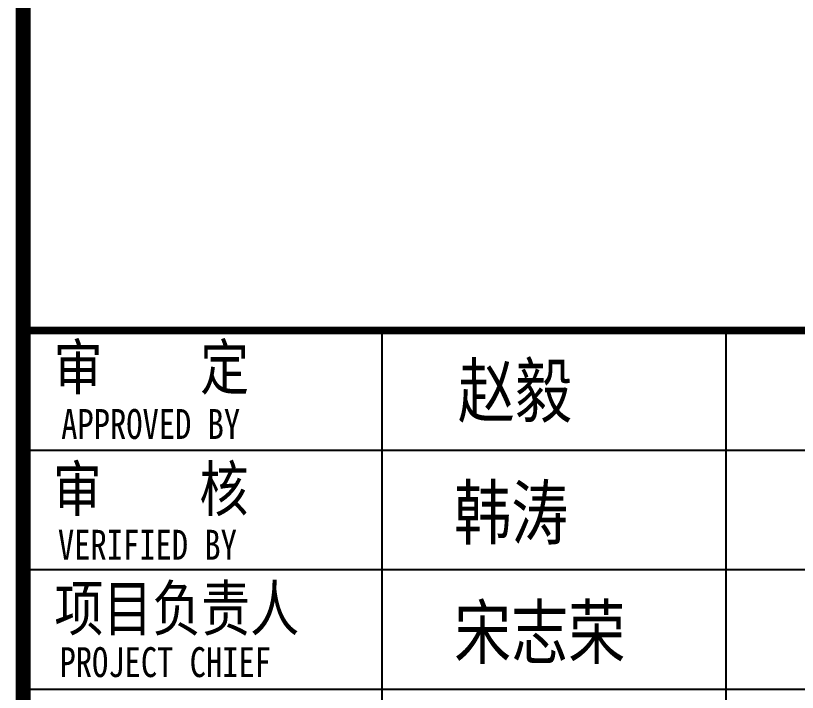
# Model space of a CAD drawing. Header units: inches. Extents: x -1293886 to -986005, y -15154 to 203628.
# Drawn here: x -994055 to -988826, y -2175 to 2354 of the extents above; entities that cross this region are included whole.
import ezdxf

# ---------------------------------------------------------------- set-up
doc = ezdxf.new("R2010")
doc.units = ezdxf.units.IN
doc.header["$LTSCALE"] = 100
doc.header["$MEASUREMENT"] = 0
doc.layers.get('0').update_dxf_attribs({"color": 252})
doc.layers.add('Q', color=7, linetype='Continuous')
doc.layers.add('TK', color=142, linetype='Continuous')
doc.styles.add('HYZT1', font='SimSun.ttf', dxfattribs={"width": 0.8})

# ---------------------------------------------------------------- blocks, each defined once
blk = doc.blocks.new('A$C05385F37')
at = {"layer": 'TK'}
for p, q in [((-8000, -26600), (-1000, -26600)), ((-1000, -26600), (-8000, -26600)), ((-8000, -26600), (-1000, -26600)), ((-8000, -26600), (-2830.4, -26600)), ((-8000, -26600), (-1000, -26600)), ((-8000, -26600), (-1000, -26600)), ((-8000, -26600), (-1000, -26600)), ((-5599.5, -26600), (-5599.5, -31400)), ((-3299.9, -26600), (-3299.9, -31400)), ((-8000, -27400), (-1000, -27400)), ((-8000, -28200), (-1000, -28200)), ((-8000, -29000), (-1000, -29000))]:
    blk.add_line(p, q, dxfattribs=at)
for points, const_width in [([(-8000, -1000), (-8000, -41000)], 100), ([(-8000, -26600), (-1000, -26600)], 50), ([(-1000, -26600), (-8000, -26600)], 50), ([(-1000, -26600), (-7944, -26600)], 50)]:
    blk.add_lwpolyline(points, dxfattribs=dict(at, const_width=const_width))
at = {"layer": 'TK', "style": 'HYZT1', "width": 0.8}
for s, height, p in [('审    定  ', 300, (-7795.8, -26996.1)), ('APPROVED BY', 200, (-7745.3, -27325.7)), ('审    核  ', 300, (-7801, -27809.8)), ('VERIFIED BY', 200, (-7767.1, -28133.9)), ('项目负责人', 300, (-7790.3, -28609)), ('PROJECT CHIEF', 200, (-7756.5, -28919.3))]:
    blk.add_text(s, height=height, dxfattribs=at).set_placement(p)

msp = doc.modelspace()

# ---------------------------------------------------------------- block references
at = {"color": 4}
msp.add_blockref('A$C05385F37', (-986005.2, 26846.4), dxfattribs=at)

# ---------------------------------------------------------------- texts
at = {"layer": 'Q', "style": 'HYZT1', "width": 0.8}
for s, p in [('赵毅', (-991096.5, -332)), ('韩涛', (-991122.1, -1147.7)), ('宋志荣', (-991122.1, -1947.7))]:
    msp.add_text(s, height=350, dxfattribs=at).set_placement(p)

doc.saveas('drawing.dxf')
